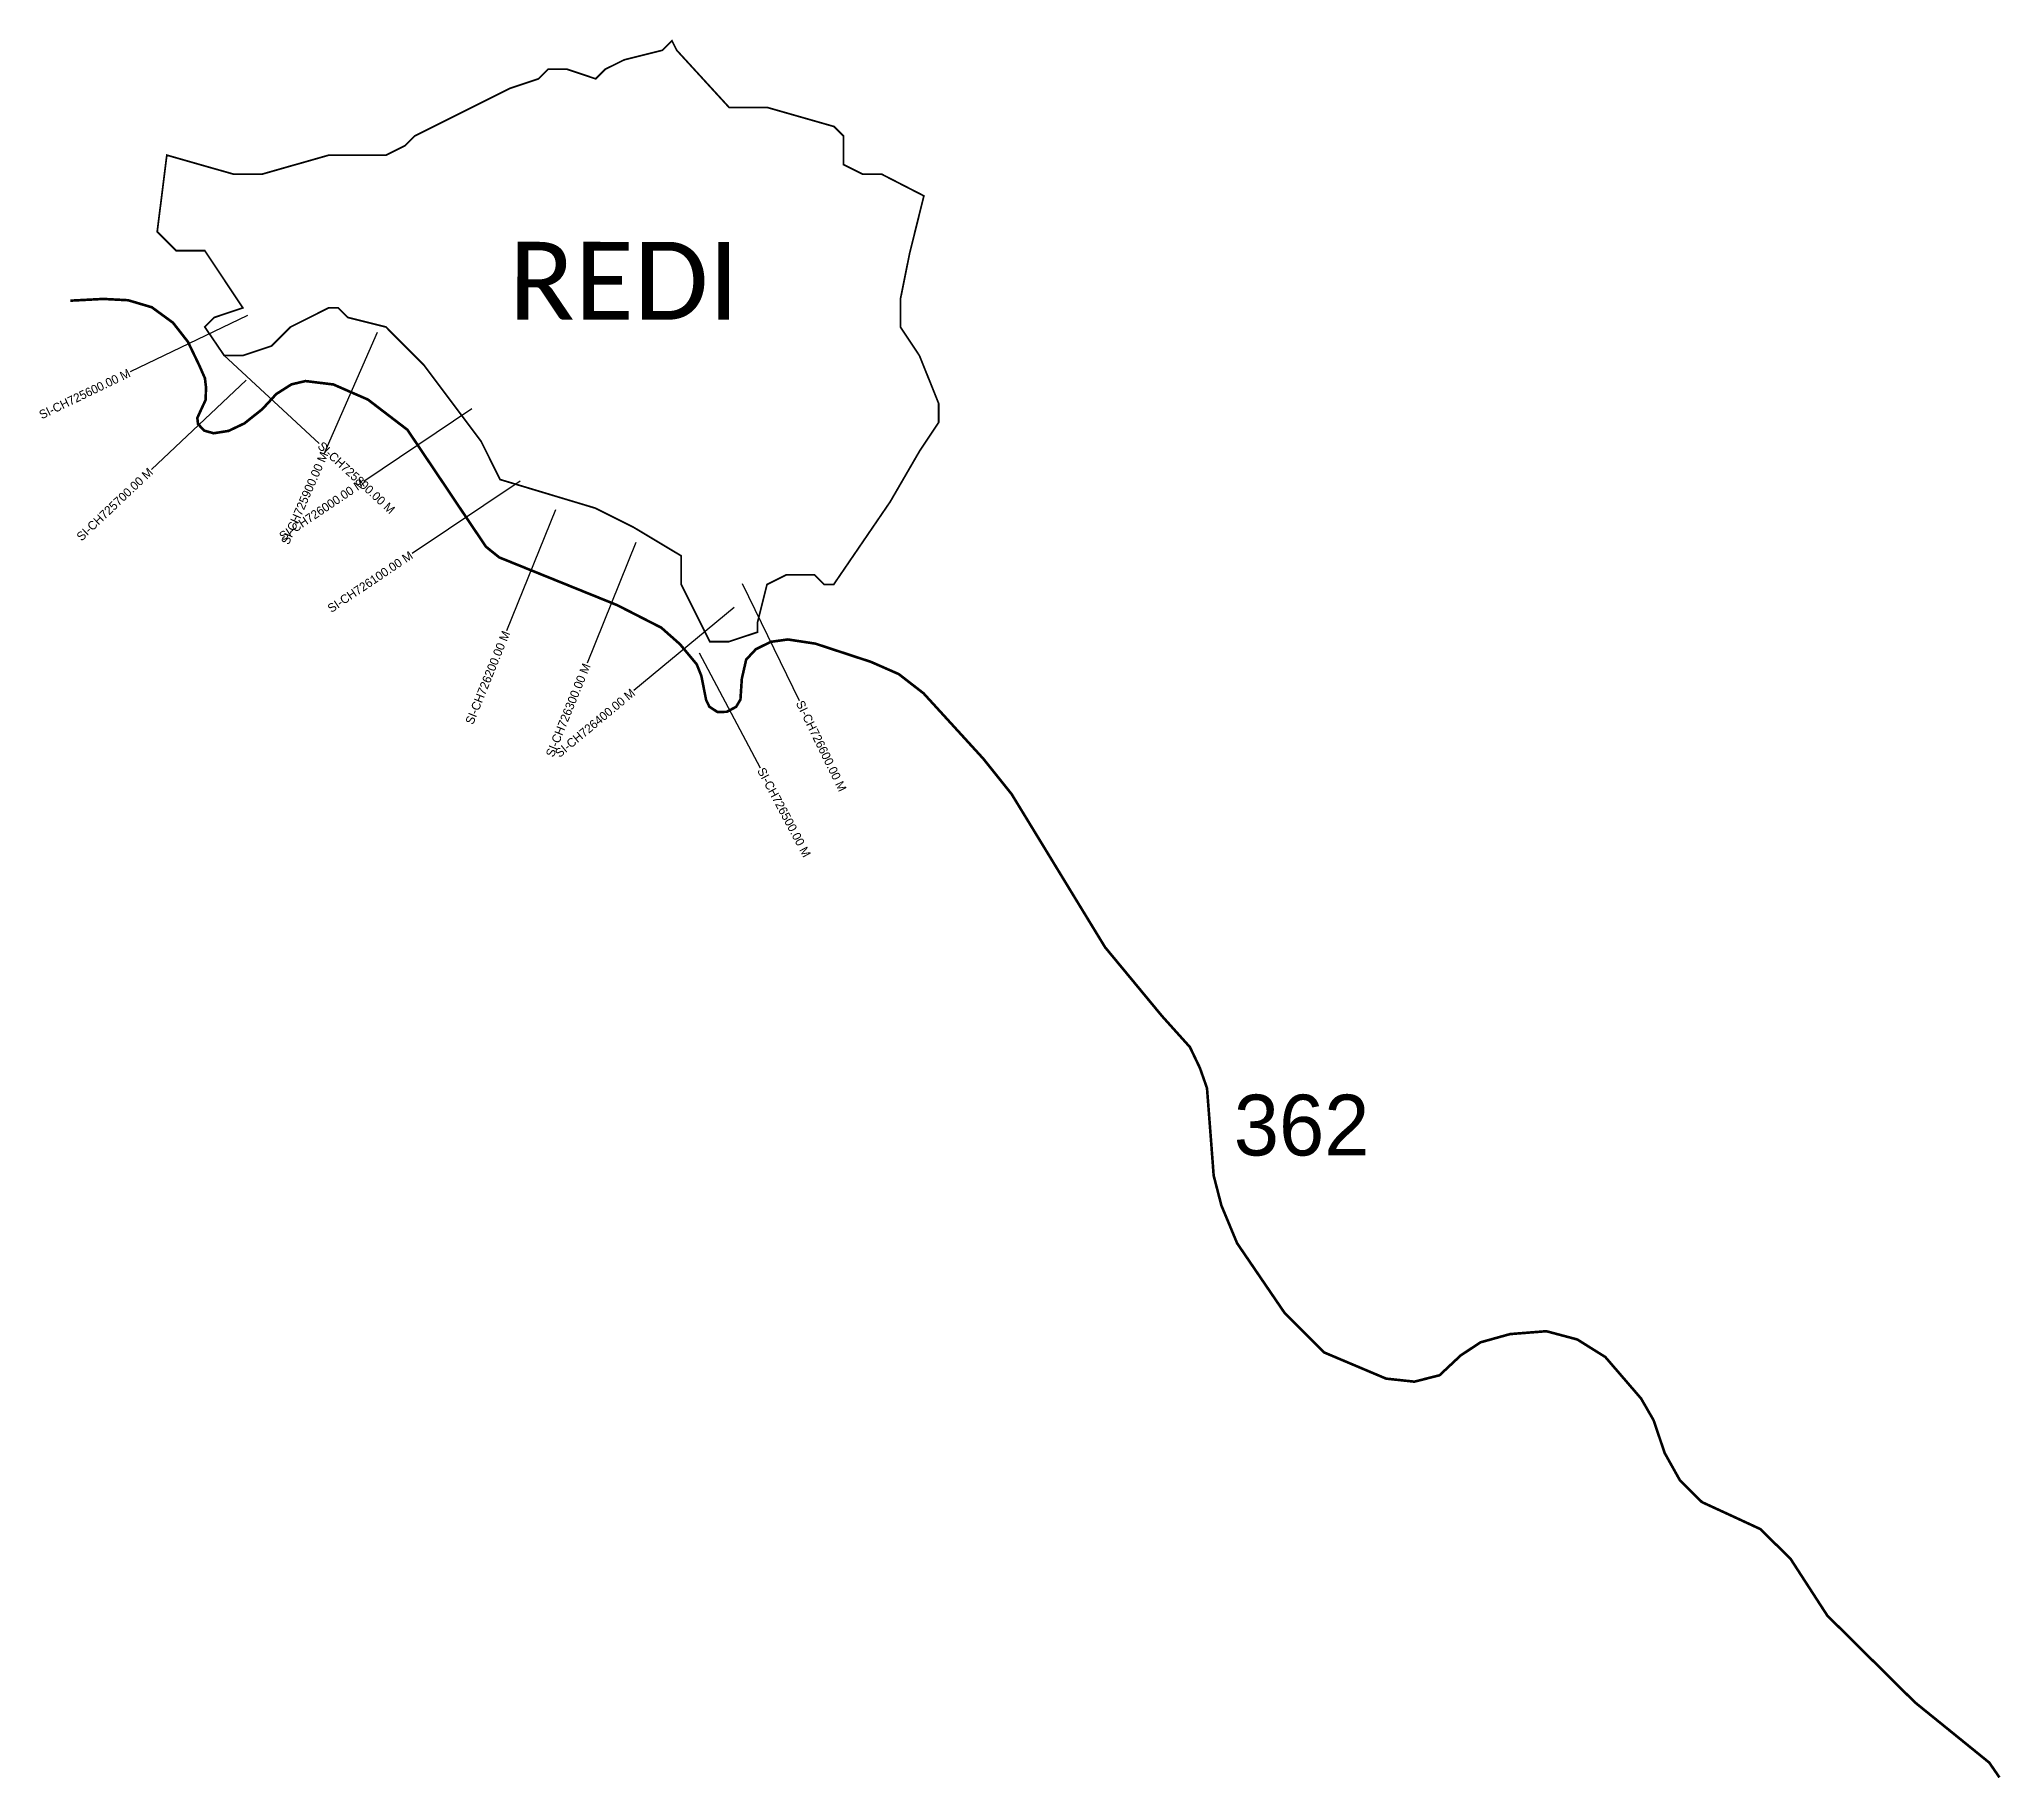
# Model space of a CAD drawing. Header units: metres. Extents: x 355856 to 358116, y 1739230 to 1741233.
import ezdxf
from ezdxf.enums import TextEntityAlignment as Align

# ---------------------------------------------------------------- set-up
doc = ezdxf.new("R2010")
doc.units = ezdxf.units.M
for name, color, linetype in [('CS', 134, 'Continuous'), ('CSMark', 6, 'Continuous'), ('NATURALLY PROTECTED', 3, 'Continuous'), ('VILLAGE NAME', 250, 'Continuous')]:
    doc.layers.add(name, color=color, linetype=linetype)

msp = doc.modelspace()

# ---------------------------------------------------------------- linework, layer by layer
at = {"color": 6, "const_width": 2}
msp.add_lwpolyline([(356003.4, 1741099.9), (356080.2, 1741078), (356113.1, 1741078), (356190, 1741099.9), (356255.9, 1741099.9), (356277.8, 1741110.9), (356288.8, 1741121.9), (356398.6, 1741176.8), (356431.5, 1741187.8), (356442.5, 1741198.8), (356464.5, 1741198.8), (356497.4, 1741187.8), (356508.3, 1741198.8), (356530.3, 1741209.7), (356574.2, 1741220.7), (356585.2, 1741231.7), (356590.7, 1741220.7), (356651.1, 1741154.8), (356695, 1741154.8), (356771.8, 1741132.9), (356782.8, 1741121.9), (356782.8, 1741089), (356804.8, 1741078), (356826.7, 1741078), (356875.4, 1741053), (356858.9, 1740986.4), (356848.5, 1740934.7), (356848.5, 1740901.8), (356870.4, 1740868.8), (356892.4, 1740813.9), (356892.4, 1740792), (356881.4, 1740775.5), (356870.4, 1740759), (356836.6, 1740700.7), (356771.5, 1740605.4), (356760.6, 1740605.4), (356749.6, 1740616.4), (356716.7, 1740616.4), (356694.7, 1740605.4), (356683.7, 1740561.5), (356683.7, 1740550.5), (356650.8, 1740539.6), (356628.8, 1740539.6), (356595.9, 1740605.5), (356595.9, 1740638.4), (356541, 1740671.3), (356497.1, 1740693.3), (356387.3, 1740726.3), (356365.4, 1740770.2), (356299.6, 1740858), (356255.7, 1740902), (356211.8, 1740913), (356200.8, 1740924), (356189.8, 1740924), (356145.9, 1740902), (356124, 1740880.1), (356091, 1740869.1), (356069.5, 1740869.1), (356047.1, 1740902), (356058.1, 1740913), (356091, 1740924), (356047.1, 1740989.9), (356014.2, 1740989.9), (355992.3, 1741011.7), (356003.4, 1741099.9)], dxfattribs=at)
at = {"layer": 'CS'}
for p, q in [((356096.3, 1740915.2), (355961.2, 1740850.2)), ((356245.5, 1740895.7), (356185.4, 1740758.2)), ((356068.9, 1740869.7), (356179, 1740767.9)), ((356094.6, 1740840.9), (355985.6, 1740737.8)), ((356354.7, 1740807.6), (356230.2, 1740724)), ((356410.5, 1740724.6), (356285.9, 1740641)), ((356451, 1740691.3), (356394.8, 1740552.2)), ((356543.7, 1740653.8), (356487.5, 1740514.7)), ((356666.1, 1740606.7), (356731.7, 1740471.8)), ((356656.7, 1740579.1), (356541.4, 1740483.2)), ((356616.6, 1740526.8), (356687, 1740394.4))]:
    msp.add_line(p, q, dxfattribs=at)
at = {"layer": 'NATURALLY PROTECTED', "const_width": 3, "flags": 128}
msp.add_lwpolyline([(355892.2, 1740932.3), (355930.3, 1740934.3), (355958.8, 1740932.8), (355986.1, 1740924.7), (356010.5, 1740906.9), (356027.7, 1740884.9), (356040.7, 1740857.9), (356047.3, 1740842.9), (356048.5, 1740832.5), (356048.1, 1740818), (356042.6, 1740806.2), (356038.5, 1740797.2), (356039.3, 1740790.2), (356046.5, 1740782.6), (356057.3, 1740779.6), (356074.5, 1740782.3), (356092.8, 1740791), (356113.3, 1740807.3), (356129.5, 1740824.8), (356146.9, 1740835.9), (356163.1, 1740839.7), (356195.2, 1740835.8), (356235, 1740818.4), (356280.5, 1740783.6), (356320.5, 1740724.1), (356350.8, 1740678.9), (356371, 1740648.9), (356386.3, 1740636.6), (356522, 1740581.7), (356572.9, 1740555.7), (356594.6, 1740536.5), (356613.8, 1740513.4), (356619, 1740500.4), (356624.6, 1740472.3), (356628.3, 1740464.7), (356637.7, 1740458.5), (356648.4, 1740458.8), (356659.1, 1740464.5), (356664.1, 1740472.9), (356665.7, 1740496.8), (356670.7, 1740518.9), (356681.9, 1740530.9), (356699.2, 1740539.4), (356718.8, 1740542.1), (356750.4, 1740537.3), (356814.4, 1740516.3), (356846.5, 1740502.2), (356875, 1740480.1), (356913.3, 1740438.2), (356943.9, 1740404.7), (356976.4, 1740364.1), (357013.1, 1740304), (357049.8, 1740243.8), (357084.2, 1740187.5), (357115.5, 1740149.7), (357149.4, 1740108.7), (357181.8, 1740072.7), (357193.3, 1740048.7), (357201.5, 1740025.4), (357205.9, 1739968.3), (357209.2, 1739924.6), (357218.1, 1739890.2), (357236.2, 1739846.7), (357290.6, 1739766.9), (357336.1, 1739721.1), (357381.3, 1739702), (357407.8, 1739690.8), (357440.4, 1739687.3), (357469.4, 1739694.7), (357493.6, 1739717.4), (357516.5, 1739732.6), (357550.6, 1739742.1), (357592.4, 1739745.4), (357628, 1739735.9), (357660.3, 1739715.7), (357701.5, 1739667.9), (357715.9, 1739642.9), (357728.7, 1739605.1), (357746.3, 1739573.6), (357771.6, 1739548.6), (357811.3, 1739530.3), (357838.7, 1739517.6), (357873.5, 1739483.5), (357916, 1739417.9), (358017, 1739317.9), (358073.3, 1739272.3), (358102.5, 1739248.6), (358114.3, 1739231.5)], dxfattribs=at)

# ---------------------------------------------------------------- texts
at = {"insert": (357232.4, 1740017.8), "char_height": 70, "attachment_point": 1}
msp.add_mtext_dynamic_manual_height_columns('362', width=95.172, gutter_width=1, heights=[0], dxfattribs=at)
at = {"layer": 'CSMark'}
for s, rotation, p in [('SI-CH725600.00 M', 25.6911, (355960.3, 1740849.7)), ('SI-CH725900.00 M', 66.3796, (356185, 1740757.3)), ('SI-CH725700.00 M', 43.4083, (355984.9, 1740737.1)), ('SI-CH726000.00 M', 33.8806, (356229.4, 1740723.5)), ('SI-CH726100.00 M', 33.8806, (356285.1, 1740640.4)), ('SI-CH726200.00 M', 67.9685, (356394.4, 1740551.3)), ('SI-CH726300.00 M', 67.9685, (356487.1, 1740513.8)), ('SI-CH726400.00 M', 39.7312, (356540.6, 1740482.5))]:
    msp.add_text(s, height=10, rotation=rotation, dxfattribs=at).set_placement(p, align=Align.MIDDLE_RIGHT)
for s, rotation, p in [('SI-CH725800.00 M', 317.2464, (356179.7, 1740767.2)), ('SI-CH726600.00 M', 295.9496, (356732.2, 1740470.9)), ('SI-CH726500.00 M', 297.9995, (356687.5, 1740393.5))]:
    msp.add_text(s, height=10, rotation=rotation, dxfattribs=at).set_placement(p, align=Align.MIDDLE_LEFT)
at = {"layer": 'VILLAGE NAME', "insert": (356397.3, 1741000.1), "char_height": 89.606, "attachment_point": 1, "rotation": 359.9793}
msp.add_mtext_dynamic_manual_height_columns('{\\fCalibri|b0|i0|c0|p34;REDI}', width=884.215, gutter_width=448, heights=[0], dxfattribs=at)

doc.saveas('drawing.dxf')
